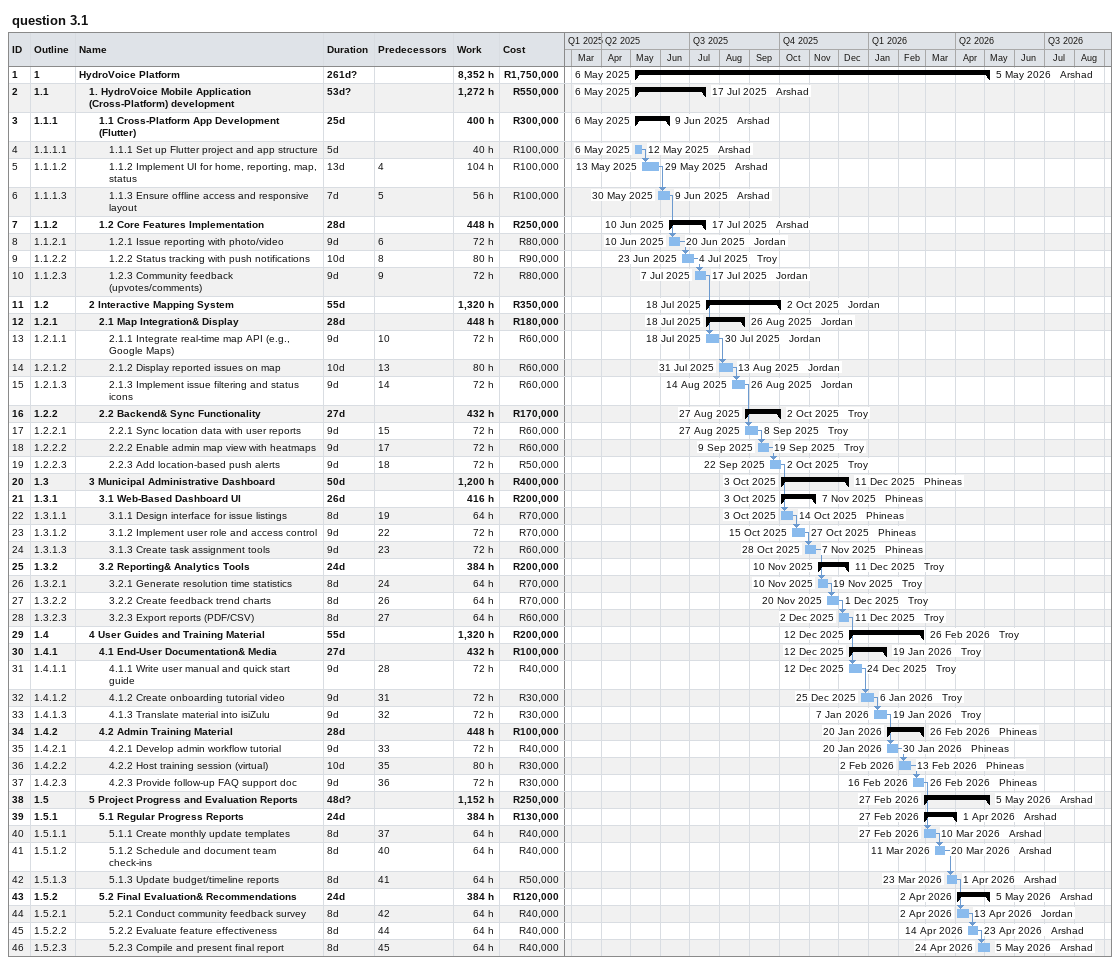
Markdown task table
question 3.1

| ID | WBS | Task | Duration | Start | Finish | Predecessors | Resources | Work (h) | Cost (R) |
|---|---|---|---|---|---|---|---|---|---|
| 1 | 1 | **HydroVoice Platform** | 261d? | 2025-05-06 | 2026-05-05 |  | Arshad | 8352 | 1750000 |
| 2 | 1.1 | **1. HydroVoice Mobile Application (Cross-Platform) development** | 53d? | 2025-05-06 | 2025-07-17 |  | Arshad | 1272 | 550000 |
| 3 | 1.1.1 | **1.1 Cross-Platform App Development (Flutter)** | 25d | 2025-05-06 | 2025-06-09 |  | Arshad | 400 | 300000 |
| 4 | 1.1.1.1 | 1.1.1 Set up Flutter project and app structure | 5d | 2025-05-06 | 2025-05-12 |  | Arshad | 40 | 100000 |
| 5 | 1.1.1.2 | 1.1.2 Implement UI for home, reporting, map, status | 13d | 2025-05-13 | 2025-05-29 | 4 | Arshad | 104 | 100000 |
| 6 | 1.1.1.3 | 1.1.3 Ensure offline access and responsive layout | 7d | 2025-05-30 | 2025-06-09 | 5 | Arshad | 56 | 100000 |
| 7 | 1.1.2 | **1.2 Core Features Implementation** | 28d | 2025-06-10 | 2025-07-17 |  | Arshad | 448 | 250000 |
| 8 | 1.1.2.1 | 1.2.1 Issue reporting with photo/video | 9d | 2025-06-10 | 2025-06-20 | 6 | Jordan | 72 | 80000 |
| 9 | 1.1.2.2 | 1.2.2 Status tracking with push notifications | 10d | 2025-06-23 | 2025-07-04 | 8 | Troy | 80 | 90000 |
| 10 | 1.1.2.3 | 1.2.3 Community feedback (upvotes/comments) | 9d | 2025-07-07 | 2025-07-17 | 9 | Jordan | 72 | 80000 |
| 11 | 1.2 | **2 Interactive Mapping System** | 55d | 2025-07-18 | 2025-10-02 |  | Jordan | 1320 | 350000 |
| 12 | 1.2.1 | **2.1 Map Integration& Display** | 28d | 2025-07-18 | 2025-08-26 |  | Jordan | 448 | 180000 |
| 13 | 1.2.1.1 | 2.1.1 Integrate real-time map API (e.g., Google Maps) | 9d | 2025-07-18 | 2025-07-30 | 10 | Jordan | 72 | 60000 |
| 14 | 1.2.1.2 | 2.1.2 Display reported issues on map | 10d | 2025-07-31 | 2025-08-13 | 13 | Jordan | 80 | 60000 |
| 15 | 1.2.1.3 | 2.1.3 Implement issue filtering and status icons | 9d | 2025-08-14 | 2025-08-26 | 14 | Jordan | 72 | 60000 |
| 16 | 1.2.2 | **2.2 Backend& Sync Functionality** | 27d | 2025-08-27 | 2025-10-02 |  | Troy | 432 | 170000 |
| 17 | 1.2.2.1 | 2.2.1 Sync location data with user reports | 9d | 2025-08-27 | 2025-09-08 | 15 | Troy | 72 | 60000 |
| 18 | 1.2.2.2 | 2.2.2 Enable admin map view with heatmaps | 9d | 2025-09-09 | 2025-09-19 | 17 | Troy | 72 | 60000 |
| 19 | 1.2.2.3 | 2.2.3 Add location-based push alerts | 9d | 2025-09-22 | 2025-10-02 | 18 | Troy | 72 | 50000 |
| 20 | 1.3 | **3 Municipal Administrative Dashboard** | 50d | 2025-10-03 | 2025-12-11 |  | Phineas | 1200 | 400000 |
| 21 | 1.3.1 | **3.1 Web-Based Dashboard UI** | 26d | 2025-10-03 | 2025-11-07 |  | Phineas | 416 | 200000 |
| 22 | 1.3.1.1 | 3.1.1 Design interface for issue listings | 8d | 2025-10-03 | 2025-10-14 | 19 | Phineas | 64 | 70000 |
| 23 | 1.3.1.2 | 3.1.2 Implement user role and access control | 9d | 2025-10-15 | 2025-10-27 | 22 | Phineas | 72 | 70000 |
| 24 | 1.3.1.3 | 3.1.3 Create task assignment tools | 9d | 2025-10-28 | 2025-11-07 | 23 | Phineas | 72 | 60000 |
| 25 | 1.3.2 | **3.2 Reporting& Analytics Tools** | 24d | 2025-11-10 | 2025-12-11 |  | Troy | 384 | 200000 |
| 26 | 1.3.2.1 | 3.2.1 Generate resolution time statistics | 8d | 2025-11-10 | 2025-11-19 | 24 | Troy | 64 | 70000 |
| 27 | 1.3.2.2 | 3.2.2 Create feedback trend charts | 8d | 2025-11-20 | 2025-12-01 | 26 | Troy | 64 | 70000 |
| 28 | 1.3.2.3 | 3.2.3 Export reports (PDF/CSV) | 8d | 2025-12-02 | 2025-12-11 | 27 | Troy | 64 | 60000 |
| 29 | 1.4 | **4 User Guides and Training Material** | 55d | 2025-12-12 | 2026-02-26 |  | Troy | 1320 | 200000 |
| 30 | 1.4.1 | **4.1 End-User Documentation& Media** | 27d | 2025-12-12 | 2026-01-19 |  | Troy | 432 | 100000 |
| 31 | 1.4.1.1 | 4.1.1 Write user manual and quick start guide | 9d | 2025-12-12 | 2025-12-24 | 28 | Troy | 72 | 40000 |
| 32 | 1.4.1.2 | 4.1.2 Create onboarding tutorial video | 9d | 2025-12-25 | 2026-01-06 | 31 | Troy | 72 | 30000 |
| 33 | 1.4.1.3 | 4.1.3 Translate material into isiZulu | 9d | 2026-01-07 | 2026-01-19 | 32 | Troy | 72 | 30000 |
| 34 | 1.4.2 | **4.2 Admin Training Material** | 28d | 2026-01-20 | 2026-02-26 |  | Phineas | 448 | 100000 |
| 35 | 1.4.2.1 | 4.2.1 Develop admin workflow tutorial | 9d | 2026-01-20 | 2026-01-30 | 33 | Phineas | 72 | 40000 |
| 36 | 1.4.2.2 | 4.2.2 Host training session (virtual) | 10d | 2026-02-02 | 2026-02-13 | 35 | Phineas | 80 | 30000 |
| 37 | 1.4.2.3 | 4.2.3 Provide follow-up FAQ support doc | 9d | 2026-02-16 | 2026-02-26 | 36 | Phineas | 72 | 30000 |
| 38 | 1.5 | **5 Project Progress and Evaluation Reports** | 48d? | 2026-02-27 | 2026-05-05 |  | Arshad | 1152 | 250000 |
| 39 | 1.5.1 | **5.1 Regular Progress Reports** | 24d | 2026-02-27 | 2026-04-01 |  | Arshad | 384 | 130000 |
| 40 | 1.5.1.1 | 5.1.1 Create monthly update templates | 8d | 2026-02-27 | 2026-03-10 | 37 | Arshad | 64 | 40000 |
| 41 | 1.5.1.2 | 5.1.2 Schedule and document team check-ins | 8d | 2026-03-11 | 2026-03-20 | 40 | Arshad | 64 | 40000 |
| 42 | 1.5.1.3 | 5.1.3 Update budget/timeline reports | 8d | 2026-03-23 | 2026-04-01 | 41 | Arshad | 64 | 50000 |
| 43 | 1.5.2 | **5.2 Final Evaluation& Recommendations** | 24d | 2026-04-02 | 2026-05-05 |  | Arshad | 384 | 120000 |
| 44 | 1.5.2.1 | 5.2.1 Conduct community feedback survey | 8d | 2026-04-02 | 2026-04-13 | 42 | Jordan | 64 | 40000 |
| 45 | 1.5.2.2 | 5.2.2 Evaluate feature effectiveness | 8d | 2026-04-14 | 2026-04-23 | 44 | Arshad | 64 | 40000 |
| 46 | 1.5.2.3 | 5.2.3 Compile and present final report | 8d | 2026-04-24 | 2026-05-05 | 45 | Arshad | 64 | 40000 |
